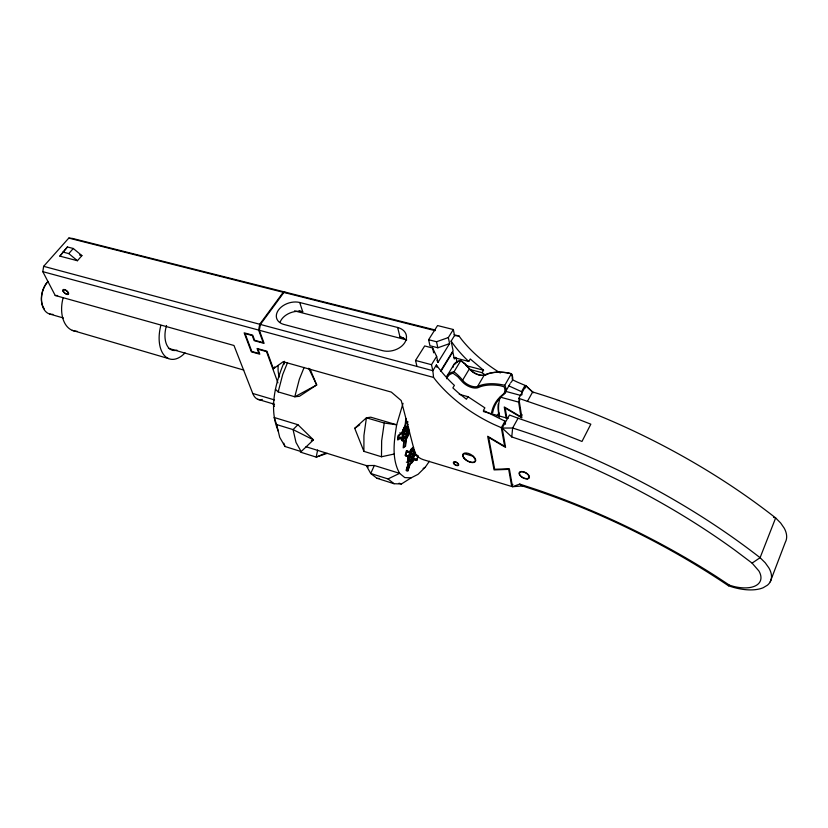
<?xml version="1.0" encoding="UTF-8"?>
<svg xmlns="http://www.w3.org/2000/svg" width="828" height="828" viewBox="0 0 828 828"><rect width="100%" height="100%" fill="white"/><g stroke="black" fill="none" stroke-linecap="round" stroke-linejoin="round"><path stroke-width="1.24" d="M394.169 454.023L381.48 456.766L363.885 451.353L363.937 435.466L366.421 417.809L370.737 417.188L396.664 424.785C394.097 440.744 391.365 458.546 399.603 473.347L404.778 477.58L411.092 477.87L418.068 474.309L425.25 467.24L429.401 461.227M381.48 456.766L381.656 440.796L384.233 423.036L366.421 417.809L354.726 428.304L363.885 451.353M400.928 439.295L404.23 440.279L403.65 446.965L405.234 445.857L406.041 438.985A8.228 3.333 -73.6 0 0 409.239 431.823L409.301 431.409M407.324 422.352L407.324 424.516A8.228 3.333 -73.6 0 1 408.194 424.64M401.59 440.517L403.785 441.169L403.195 447.907L405.565 446.24L406.165 439.523L409.56 431.937M405.792 418.482L405.192 425.323L401.756 432.972L398.175 435.404L397.813 437.826L397.771 440.03L401.352 437.577L402.118 440.382L403.785 441.169M406.134 418.896L405.316 425.871A8.228 3.333 -73.6 0 0 402.066 433.085L398.465 435.932L398.196 439.016L401.725 436.987A8.228 3.333 -73.6 0 0 404.033 440.372L404.23 440.279M407.573 423.708L407.78 421.442M518.08 418.223L509.479 415.025L502.172 428.066L505.587 447.43L488.613 437.37L494.678 469.29L509.334 468.751L512.501 486.719L519.715 484.09L537.507 489.928A351.093 143.358 26.9 0 1 715.495 575.977L729.561 585.22L733.887 586.503A31.899 15.949 22.4 0 0 758.914 570.989L752.093 563.112L734.974 550.227A354.715 151.814 27.2 0 0 531.969 443.715L511.766 436.936L512.635 428.024L518.08 418.223L560.484 432.909L581.98 441.459L590.83 424.184L569.498 415.811L518.825 398.351L525.884 385.744L532.632 391.975A356.009 161.501 26.8 0 1 775.65 517.945L780.649 522.996L784.23 528.181A40.479 21.362 21.6 0 1 785.327 542.247L770.237 581.805M284.573 361.298C275.279 382.857 268.5 409.167 278.487 431.543M413.545 447.151L411.464 448.641L409.477 451.922L406.776 450.732L405.896 453.051L405.244 455.483L407.956 456.642L407.604 460.647L408.328 463.369L406.093 470.325L406.9 470.997L407.904 471.049L410.129 464.125L412.199 462.593L414.166 459.333L416.784 460.461L418.275 455.814L415.822 455.069M262.29 399.386L261.12 399.769A25.44 12.969 -73.9 0 1 252.757 393.466L233.982 345.493L55.217 295.482L42.797 271.656L43.646 266.326L68.786 238.091L72.336 238.402L286.25 292.398M277.908 382.774L266.502 351.6L257.953 349.219L259.806 354.198L251.35 351.828L244.156 332.825L252.726 335.174L254.62 340.267L263.221 342.637L258.626 330.072L259.713 324.265L283.217 292.284L286.933 292.574L435.342 330.03M512.863 484.359L511.725 486.481L423.325 459.685A8.239 4.119 30.9 0 1 414.818 452.471L401.238 400.576L391.323 392.099L283.155 361.743L273.395 368.791L266.978 351.227L257.063 348.474L258.926 353.452L251.826 351.465L245.057 333.58L252.25 335.547L254.144 340.639L264.111 343.382L259.319 330.258L260.406 324.452L283.911 292.45L435.104 330.662M317.621 449.997L316.224 457.108L300.367 452.109M310.076 369.122L316.689 384.948L299.415 396.301L294.778 396.778L278.177 391.903L282.721 374.453L287.492 362.736M413.627 447.927L413.451 447.907A8.063 3.188 -73.2 0 0 409.622 452.419L406.786 451.653L406.196 453.195L405.772 454.81L408.339 456.404A8.063 3.188 -73.2 0 0 408.68 462.738L406.61 469.766L407.148 470.211L407.821 470.252L410.212 463.39A8.063 3.188 -73.2 0 0 414.021 458.857L416.774 459.581L417.343 458.06L417.767 456.476L415.294 454.914A8.063 3.188 -73.2 0 0 415.594 452.947M403.039 403.308L396.664 424.785L384.233 423.036M304.124 367.404L299.363 379.203L294.778 396.778L316.689 384.948L308.699 368.253M305.987 446.727L366.307 465.574L370.716 473.481L388.001 478.926L399.603 473.347L374.339 465.491L370.716 473.481L376.978 478.315L394.087 483.718L401.445 483.966L411.092 477.87M506.177 418.275L504.242 406.941L520.957 416.826L522.116 414.735M527.364 401.476L532.632 391.975M511.725 486.481L508.692 469.362L494.068 469.9L487.651 436.252L504.625 446.323L501.333 427.693L504.997 421.162L483.397 410.44L484.877 407.862L467.944 396.684L459.24 394.304M522.013 394.77L521.536 391.675L525.066 385.393L517.49 382.163A102.361 62.566 29.1 0 1 512.335 379.669M520.957 416.826L518.649 402.108L519.798 400.048M497.09 415.987L498.839 412.893A97.745 54.244 26.4 0 1 500.06 397.771M504.707 393.165L510.11 383.695M492.65 412.748A98.387 53.748 26.6 0 1 504.107 394.221A15.867 8.922 29.8 0 0 504.759 385.299L511.414 373.676A48.79 27.189 28.7 0 0 484.204 375.136A11.033 6.262 30.4 0 1 469.383 368.864A33.11 18.361 31.2 0 0 460.875 360.459A22.004 12.358 30.4 0 0 452.988 367.415M460.875 360.459L454.023 371.782A33.317 18.195 31.3 0 1 462.604 380.218A11.106 6.21 30.4 0 0 477.497 386.562L484.204 375.136M467.944 396.684L466.433 399.251L458.298 392.803L452.864 387.908L454.396 385.351L453.164 384.233A104.39 61.096 29.3 0 1 436.397 364.962L432.847 370.696L433.561 377.423L435.921 380.497A104.959 60.661 29.4 0 0 493.623 424.309L501.333 427.693M469.579 369.391L482.082 372.683L483.542 370.209L470.242 358.979L468.751 361.453L453.806 357.551M462.604 380.218L469.383 368.864M447.358 375.384L454.199 364.134M446.789 377.63L448.652 374.566M455.296 357.303L454.293 358.938L452.833 351.89L441.003 371.182M440.506 371.203L453.092 350.679L451.125 341.126L454.551 335.568L453.33 329.513L437.557 325.559L428.614 339.718L429.97 345.742L437.836 347.781L449.594 343.599L448.331 337.555L453.33 329.513M436.956 360.325L437.971 362.416L449.594 343.599M260.406 324.452L432.847 370.696L431.491 364.703L436.635 356.402L432.599 348.008L424.681 345.949L415.532 360.449L416.97 366.442M273.395 368.791L274.751 366.866M59.864 256.131L67.41 246.972L73.278 248.483L81.9 255.614L77.439 260.727L59.864 256.131L67.41 246.972M62.907 252.054L68.786 253.585L73.278 248.483M297.904 424.712L293.071 429.618L296 442.421L301.144 451.581L313.46 439.875L297.904 424.712L274.099 417.467L276.656 424.578L279.719 437.35L285.008 446.499L301.144 451.581M354.726 428.304L359.725 424.826M752.093 563.112L760.094 557.699L775.65 517.945L773.58 517.365M423.129 468.513L425.25 467.24M519.715 484.09L522.282 485.953A342.968 140.605 26.9 0 1 728.474 585.769L729.561 585.22M311.297 440.869L313.46 439.875L293.071 429.618L276.656 424.578M325.021 453.392L316.224 457.108L327.195 453.34M486.15 374.68L488.178 373.842A47.889 26.703 28.7 0 1 490.352 373.2M428.614 339.718L436.511 341.747L448.331 337.555M512.501 486.719L522.282 485.953M374.339 465.491L366.307 465.574L368.325 467.023M55.217 295.482L57.618 295.544M376.978 478.315L379.483 478.418M454.551 335.568L459.033 336.013L461.289 339.087A102.361 62.566 29.1 0 0 500.298 372.973M454.044 334.75L459.033 336.013M68.786 238.091L283.217 292.284M299.726 302.499L397.637 327.474A16.601 11.82 -14.6 0 1 404.633 342.854A16.601 11.82 -14.6 0 1 382.495 350.637L283.9 324.452A15.98 10.93 -18.1 0 1 278.477 310.003A15.98 10.93 -18.1 0 1 299.726 302.499L302.737 311.804A15.856 10.93 -18.1 0 0 280.123 322.123M299.094 310.862L302.737 311.804M397.637 327.474L399.996 336.944L403.702 337.907M79.56 255.003L81.9 255.614M294.499 310.873L406.703 339.935M466.06 365.614L483.542 370.209M415.532 360.449L431.491 364.703M43.646 266.326L259.713 324.265M506.094 391.489L520.936 395.474M42.797 271.656L258.626 330.072M259.319 330.258L433.561 377.423M500.205 397.109L518.649 402.108M483.376 411.537L508.092 418.419M49.794 314.06L63.383 317.983M168.394 348.309L243.753 370.064M72.264 330.351L168.529 358.576M399.789 432.847L402.004 433.51M252.757 393.466L274.492 399.924M399.137 436.925L401.352 437.577M257.746 399.282L274.534 404.302M406.217 450.939L409.477 451.922M406.206 451.829L409.467 452.812M405.192 454.996L408.452 455.99M405.782 455.99L407.956 456.642M413.255 458.505L416.774 459.581M413.11 459.343L416.784 460.461M406.351 462.107L408.825 462.862M399.024 483.2L401.445 483.966M521.536 391.675L508.796 385.858M415.666 454.665L417.405 455.431M482.082 372.683L485.746 375.332M388.001 478.926L394.087 483.718M68.786 253.585L77.439 260.727M468.751 361.453L467.541 360.346A102.9 62.183 29.1 0 1 451.125 341.126M511.766 436.936L502.172 428.066L512.635 428.024A362.074 155.881 27.2 0 1 760.094 557.699L765.227 562.781L768.922 567.967A41.307 20.752 22.4 0 1 767.421 585.199L763.168 587.735A41.307 20.752 22.4 0 1 728.474 585.769M525.884 385.744L533.325 392.772M275.393 389.264L278.177 391.903M272.722 403.267L274.337 406.372M283.797 443.177L285.008 446.499M436.397 364.962L436.925 367.332M432.599 348.008L433.675 352.821M436.635 356.402L437.971 362.416M436.511 341.747L437.836 347.781M456.031 357.644L456.994 362.291M498.839 412.893L499.512 416.67M499.294 417.033L498.415 412.034A98.594 54.751 26.4 0 1 498.208 404.136M504.997 421.162L505.525 424.215M506.871 417.985L505.173 408.049L521.888 417.933L518.825 398.351M525.066 385.393L525.438 387.918M408.794 428.873A6.552 2.65 -73.6 0 1 404.592 438.695A6.552 2.65 -73.6 0 1 403.443 430.746A6.552 2.65 -73.6 0 1 408.618 427.652M414.693 450.898A6.417 2.536 -73.2 0 1 411.547 461.248A6.417 2.536 -73.2 0 1 409.187 455.679A6.417 2.536 -73.2 0 1 414.331 450.039M52.94 314.361A19.489 13 -74.6 0 1 41.721 302.851A19.489 13 -74.6 0 1 47.941 281.427M279.46 376.926A21.528 10.681 -74.4 0 1 278.208 365.438M44.257 308.823A18.03 12.047 -74.6 0 1 47.382 282.162M283.942 364.423A21.569 10.619 -74.4 0 1 284.428 361.857M399.996 336.944A16.467 11.809 -14.5 0 1 406.186 340.339M77.128 331.283A29.208 18.93 -74.6 0 1 63.073 298.039M176.871 350.13A21.321 12.316 -74.5 0 1 166.521 325.497M185.006 352.883A30.46 17.595 -74.5 0 1 164.327 355.46A30.46 17.595 -74.5 0 1 160.849 325.414M411.961 449.552A6.003 2.38 -73.2 0 1 413.586 451.974M411.723 458.991A6.003 2.38 -73.2 0 1 408.401 460.596M410.553 451.57A4.771 1.894 -73.2 0 1 412.882 451.777M410.357 459.623A4.771 1.894 -73.2 0 1 408.608 458.878M408.68 455.762A4.771 1.894 -73.2 0 1 409.001 454.562M409.436 453.402A4.771 1.894 -73.2 0 1 409.964 452.388M412.437 453.371A2.463 0.973 -73.2 0 1 411.868 457.056A2.463 0.973 -73.2 0 1 410.305 456.921A2.463 0.973 -73.2 0 1 411.671 453.309M404.302 427.227A6.127 2.484 -73.6 0 1 407.5 428.78M404.851 436.987A6.127 2.484 -73.6 0 1 402.698 437.95M403.764 429.059A4.875 1.977 -73.6 0 1 406.765 428.552M403.598 436.811A4.875 1.977 -73.6 0 1 402.439 432.495M402.77 431.264A4.875 1.977 -73.6 0 1 403.215 430.094M404.385 431.895A2.515 1.014 -73.6 0 1 406.082 429.949A2.515 1.014 -73.6 0 1 406.237 432.785A2.515 1.014 -73.6 0 1 404.54 434.741M511.414 373.676A15.773 9.004 29.7 0 1 510.71 382.639M477.497 386.562A49.1 26.931 28.8 0 1 504.759 385.299M446.571 376.926A22.139 12.244 30.5 0 1 454.023 371.782M491.49 413.037A99.308 54.213 26.6 0 1 503.01 394.345L503.548 393.869A14.976 8.404 29.8 0 0 504.066 386.769L500.05 385.682A48.221 26.434 28.8 0 0 480.726 386.572L477.684 387.794A12.016 6.707 30.4 0 1 462.573 382.081L457.76 376.709L453.061 373.231A21.259 11.747 30.5 0 0 446.727 378.769M455.328 363.978A21.114 11.861 30.4 0 1 456.445 362.705M457.139 362.167A21.114 11.861 30.4 0 1 457.915 361.681M458.764 361.267A21.114 11.861 30.4 0 1 460.678 360.656L465.336 364.113L470.097 369.474A11.923 6.779 30.4 0 0 485.136 375.105M491.49 372.942A47.889 26.703 28.7 0 1 507.46 372.797L511.456 373.863A14.863 8.487 29.7 0 1 512.17 378.572M464.166 453.63L463.463 454.158A6.81 3.488 29.7 0 0 468.472 461.341A6.81 3.488 29.7 0 0 475.303 459.623L473.005 456.249L464.166 453.63M458.474 465.284L458.143 465.522A2.929 1.48 30 0 1 454.448 464.415A2.929 1.48 30 0 1 453.879 461.9L454.355 461.776A2.929 1.48 30 0 1 457.584 463.007A2.929 1.48 30 0 1 458.474 465.284M527.281 478.905L526.091 478.874A5.672 2.929 28.1 0 1 519.084 473.668A5.672 2.929 28.1 0 1 525.035 472.333L526.339 473.047A5.672 2.929 28.1 0 1 529.392 476.752A5.672 2.929 28.1 0 1 527.281 478.905M455.669 462.179L455.1 462.065A2.515 1.263 30 0 0 453.765 462.666L453.775 463.038A2.515 1.263 30 0 0 456.363 465.232A2.515 1.263 30 0 0 458.257 464.384A2.515 1.263 30 0 0 455.669 462.179M65.277 290.059L64.636 289.821A3.126 1.377 39.3 0 0 63.414 291.342A3.126 1.377 39.3 0 0 66.84 294.137A3.126 1.377 39.3 0 0 68.062 292.626L67.699 292.046A3.126 1.377 39.3 0 0 65.277 290.059M524.973 472.55L523.72 472.084A5.237 2.701 28.1 0 0 519.477 473.792A5.237 2.701 28.1 0 0 524.735 478.325A5.237 2.701 28.1 0 0 528.999 476.638L528.709 475.779A5.237 2.701 28.1 0 0 524.973 472.55M63.125 291.249A3.519 1.542 39.3 0 0 68.124 294.447A3.519 1.542 39.3 0 0 65.981 290.245A3.519 1.542 39.3 0 0 63.125 291.249M464.032 458.308A7.235 3.705 29.7 0 0 475.262 461.682A7.235 3.705 29.7 0 0 468.296 453.382A7.235 3.705 29.7 0 0 464.032 458.308M412.592 458.588A4.771 1.884 -73.2 0 0 413.296 451.115A4.771 1.884 -73.2 0 0 409.591 457.242A4.771 1.884 -73.2 0 0 412.592 458.588M412.23 457.17A2.463 0.973 -73.2 0 0 412.592 453.299A2.463 0.973 -73.2 0 0 410.678 456.476A2.463 0.973 -73.2 0 0 412.23 457.17M406.476 435.518A4.875 1.966 -73.6 0 0 407.169 427.828A4.875 1.966 -73.6 0 0 403.371 434.007A4.875 1.966 -73.6 0 0 406.476 435.518M406.093 434.038A2.525 1.014 -73.6 0 0 406.455 430.053A2.525 1.014 -73.6 0 0 404.488 433.261A2.525 1.014 -73.6 0 0 406.093 434.038"/></g></svg>
